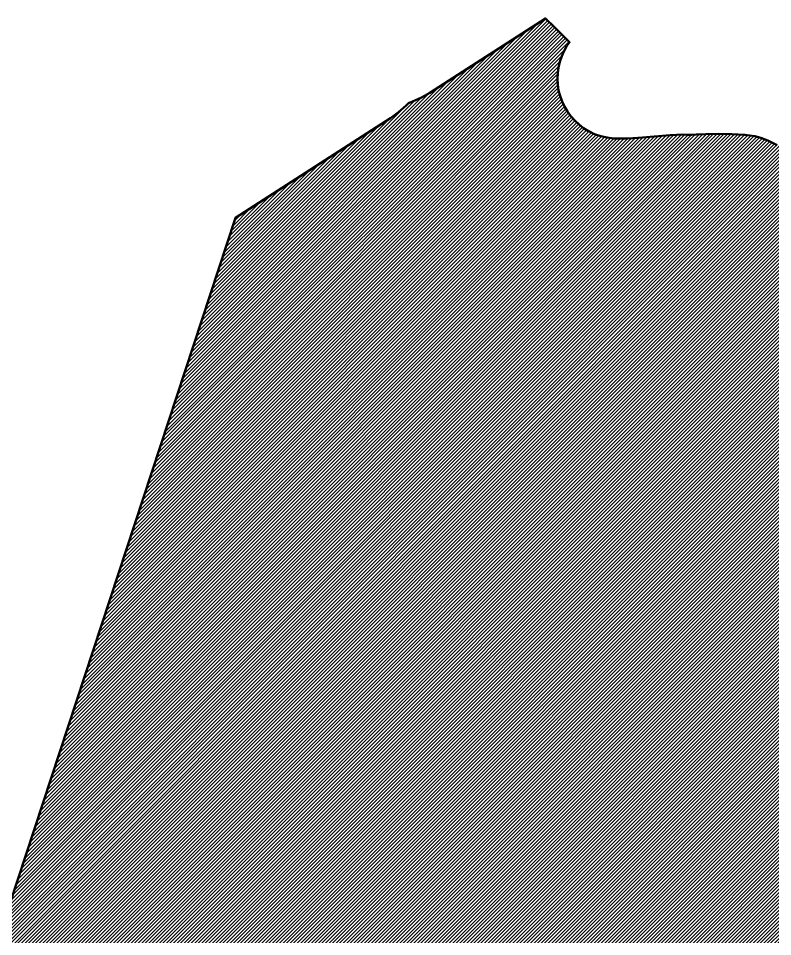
# Model space of a CAD drawing. Header units: metres. Extents: x 729569 to 733474, y 1423763 to 1426173.
# Drawn here: x 731258.65 to 731296.37, y 1425660.43 to 1425706.34 of the extents above; entities that cross this region are included whole.
import ezdxf

# ---------------------------------------------------------------- set-up
doc = ezdxf.new("R2010")
doc.units = ezdxf.units.M
doc.layers.add('PARCEL_BORDER', color=7, linetype='Continuous')
doc.layers.add('PARCEL_L', color=7, linetype='Continuous')

msp = doc.modelspace()

# ---------------------------------------------------------------- hatches: boundary and pattern name
at = {"layer": 'PARCEL_L', "true_color": 0xffffc8}
h = msp.add_hatch(dxfattribs=at)
h.set_pattern_fill('SOLID')
h.paths.add_polyline_path([(731332.38, 1425680.379), (731286.037, 1425601.342), (731284.888, 1425601.444), (731283.318, 1425601.429), (731281.757, 1425601.26), (731280.22, 1425600.939), (731278.722, 1425600.469), (731278.55, 1425600.396), (731249.597, 1425617.372), (731249.808, 1425617.834), (731249.904, 1425618.071), (731249.979, 1425618.316), (731250.034, 1425618.567), (731250.122, 1425619.08), (731250.156, 1425619.347), (731250.166, 1425619.616), (731250.16, 1425620.235), (731250.148, 1425620.478), (731250.085, 1425621.182), (731250.079, 1425621.244), (731249.997, 1425621.981), (731249.936, 1425622.673), (731249.919, 1425623.279), (731249.955, 1425623.778), (731250.055, 1425624.538), (731250.198, 1425625.472), (731250.199, 1425625.478), (731250.348, 1425626.465), (731250.358, 1425626.537), (731250.478, 1425627.484), (731250.495, 1425627.649), (731250.554, 1425628.493), (731250.561, 1425628.793), (731250.544, 1425629.352), (731250.529, 1425629.577), (731250.497, 1425629.801), (731250.437, 1425630.131), (731250.372, 1425630.412), (731250.28, 1425630.685), (731250.213, 1425630.855), (731250.107, 1425631.096), (731249.98, 1425631.327), (731249.938, 1425631.395), (731249.755, 1425631.663), (731249.691, 1425631.745), (731249.497, 1425631.973), (731249.348, 1425632.131), (731249.038, 1425632.417), (731248.768, 1425632.633), (731248.577, 1425632.774), (731248.562, 1425632.783), (731269.502, 1425696.367), (731277.251, 1425701.35), (731277.662, 1425701.645), (731278.041, 1425701.98), (731278.159, 1425702.107), (731278.365, 1425702.178), (731278.806, 1425702.378), (731279.225, 1425702.619), (731285.01, 1425706.339), (731285.456, 1425705.904), (731286.217, 1425705.146), (731286.084, 1425704.96), (731285.939, 1425704.709), (731285.819, 1425704.446), (731285.725, 1425704.172), (731285.658, 1425703.891), (731285.618, 1425703.604), (731285.606, 1425703.315), (731285.622, 1425703.026), (731285.666, 1425702.739), (731285.737, 1425702.459), (731285.835, 1425702.186), (731285.959, 1425701.925), (731286.107, 1425701.676), (731286.279, 1425701.443), (731286.472, 1425701.227), (731286.685, 1425701.031), (731286.916, 1425700.857), (731287.163, 1425700.706), (731287.174, 1425700.7), (731287.468, 1425700.558), (731287.776, 1425700.45), (731288.094, 1425700.375), (731288.418, 1425700.336), (731288.498, 1425700.331), (731288.778, 1425700.325), (731289.023, 1425700.332), (731289.121, 1425700.336), (731289.62, 1425700.366), (731289.664, 1425700.369), (731290.443, 1425700.427), (731290.462, 1425700.428), (731291.249, 1425700.492), (731291.253, 1425700.492), (731291.851, 1425700.541), (731292.078, 1425700.522), (731292.331, 1425700.521), (731292.552, 1425700.53), (731292.564, 1425700.531), (731293.033, 1425700.552), (731293.649, 1425700.566), (731294.334, 1425700.558), (731294.982, 1425700.517), (731295.479, 1425700.445), (731295.772, 1425700.364), (731296.128, 1425700.225), (731296.596, 1425700.008), (731297.159, 1425699.732), (731297.216, 1425699.705), (731297.837, 1425699.418), (731297.993, 1425699.351), (731298.664, 1425699.085), (731298.903, 1425699.002), (731299.643, 1425698.779), (731299.829, 1425698.729), (731300.509, 1425698.571), (731300.607, 1425698.55), (731301.286, 1425698.416), (731301.386, 1425698.398), (731301.75, 1425698.339), (731332.38, 1425680.379)])

# ---------------------------------------------------------------- linework, layer by layer
at = {"layer": 'PARCEL_BORDER', "lineweight": 50, "true_color": 0x323232}
msp.add_lwpolyline([(731248.562, 1425632.783), (731269.502, 1425696.367), (731277.251, 1425701.35), (731277.662, 1425701.645), (731278.041, 1425701.98), (731278.159, 1425702.107), (731278.365, 1425702.178), (731278.806, 1425702.378), (731279.225, 1425702.619), (731285.01, 1425706.339), (731285.456, 1425705.904), (731286.217, 1425705.146), (731286.084, 1425704.96), (731285.939, 1425704.709), (731285.819, 1425704.446), (731285.725, 1425704.172), (731285.658, 1425703.891), (731285.618, 1425703.604), (731285.606, 1425703.315), (731285.622, 1425703.026), (731285.666, 1425702.739), (731285.737, 1425702.459), (731285.835, 1425702.186), (731285.959, 1425701.925), (731286.107, 1425701.676), (731286.279, 1425701.443), (731286.472, 1425701.227), (731286.685, 1425701.031), (731286.916, 1425700.857), (731287.163, 1425700.706), (731287.174, 1425700.7), (731287.468, 1425700.558), (731287.776, 1425700.45), (731288.094, 1425700.375), (731288.418, 1425700.336), (731288.498, 1425700.331), (731288.778, 1425700.325), (731289.023, 1425700.332), (731289.121, 1425700.336), (731289.62, 1425700.366), (731289.664, 1425700.369), (731290.443, 1425700.427), (731290.462, 1425700.428), (731291.249, 1425700.492), (731291.253, 1425700.492), (731291.851, 1425700.541), (731292.078, 1425700.522), (731292.331, 1425700.521), (731292.552, 1425700.53), (731292.564, 1425700.531), (731293.033, 1425700.552), (731293.649, 1425700.566), (731294.334, 1425700.558), (731294.982, 1425700.517), (731295.479, 1425700.445), (731295.772, 1425700.364), (731296.128, 1425700.225), (731296.596, 1425700.008)], dxfattribs=at)

doc.saveas('drawing.dxf')
